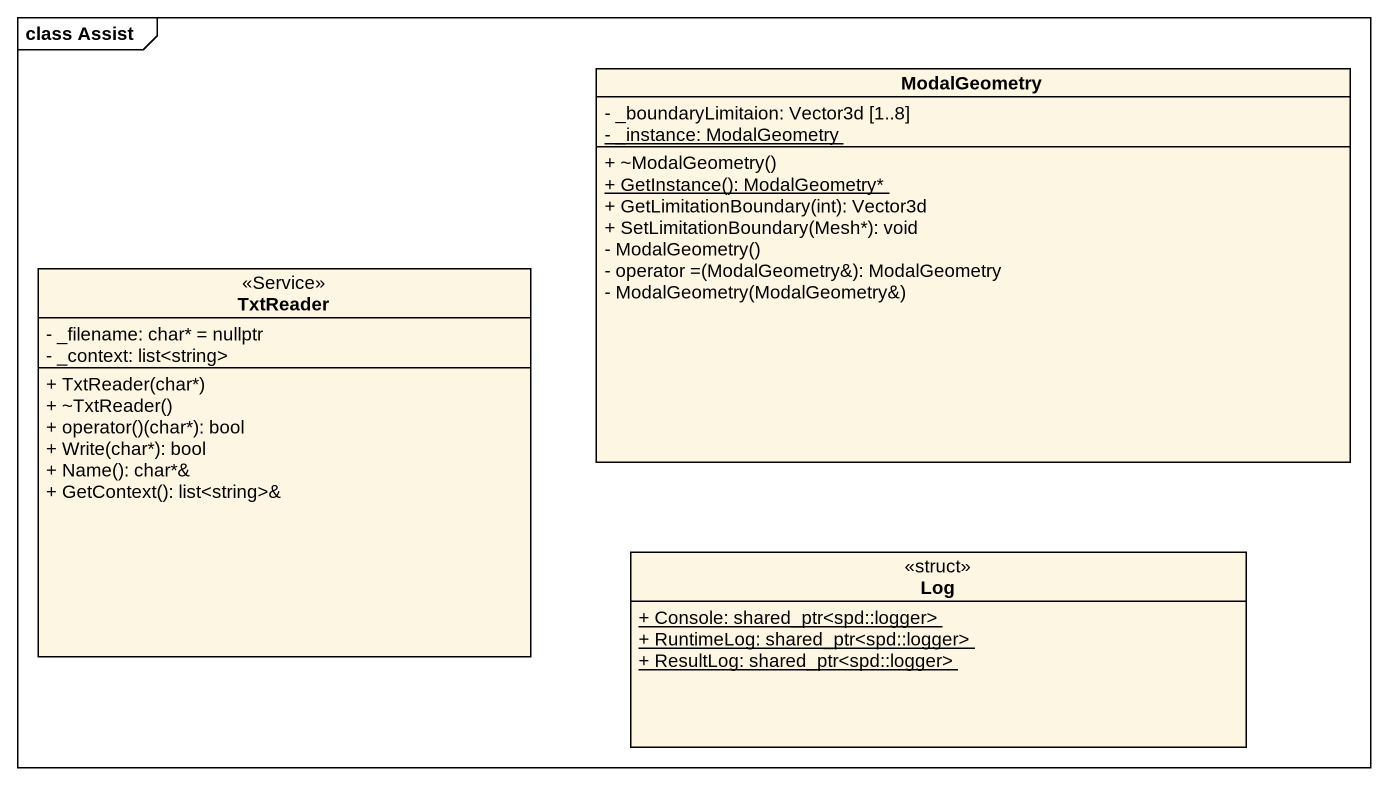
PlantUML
@startuml
mainframe class Assist
hide circle
hide empty members
skinparam classAttributeIconSize 0
class ModalGeometry {
  - _boundaryLimitaion: Vector3d [1..8]
  {static} - _instance: ModalGeometry
  + ~ModalGeometry()
  {static} + GetInstance(): ModalGeometry*
  + GetLimitationBoundary(int): Vector3d
  + SetLimitationBoundary(Mesh*): void
  - ModalGeometry()
  - operator =(ModalGeometry&): ModalGeometry
  - ModalGeometry(ModalGeometry&)
}
class TxtReader <<Service>> {
  - _filename: char* = nullptr
  - _context: list<string>
  + TxtReader(char*)
  + ~TxtReader()
  + operator()(char*): bool
  + Write(char*): bool
  + Name(): char*&
  + GetContext(): list<string>&
}
class Log <<struct>> {
  {static} + Console: shared_ptr<spd::logger>
  {static} + RuntimeLog: shared_ptr<spd::logger>
  {static} + ResultLog: shared_ptr<spd::logger>
}
@enduml
